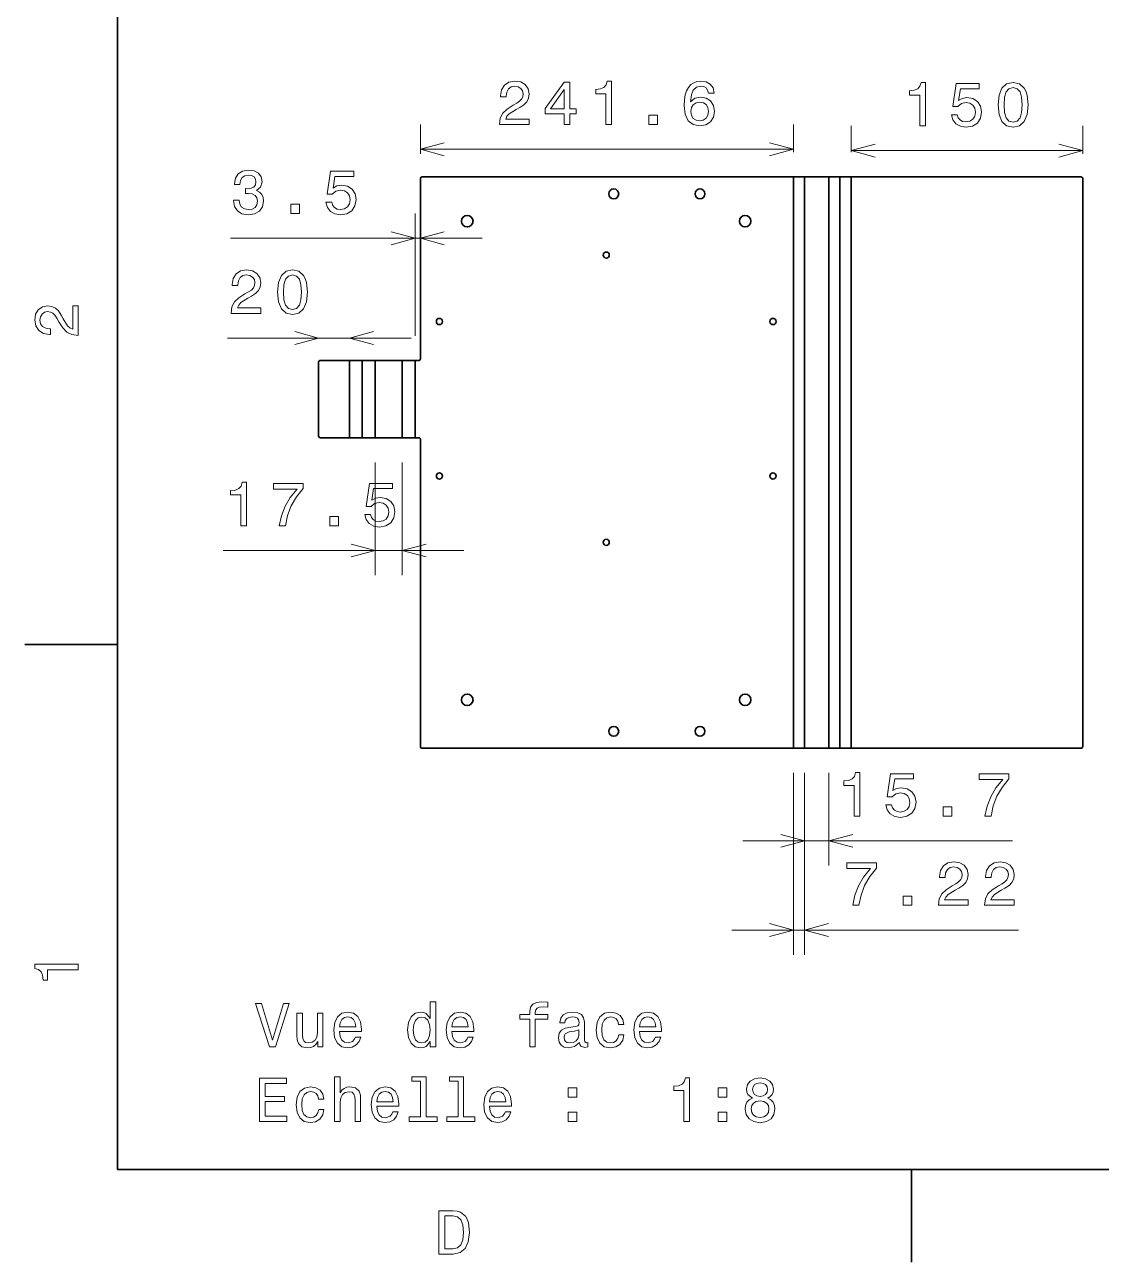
# Model space of a CAD drawing. Extents: x 0 to 297, y 0 to 210.
# Drawn here: x 2.5 to 89.6, y 2.5 to 102.7 of the extents above; entities that cross this region are included whole.
import ezdxf

# ---------------------------------------------------------------- set-up
doc = ezdxf.new("R2010")
doc.units = 0

msp = doc.modelspace()

# ---------------------------------------------------------------- linework, layer by layer
at = {"color": 7, "lineweight": 35}
for p, q in [((10, 200), (10, 10)), ((63.908005, 90.355095), (34.658005, 90.355095)), ((64.733002, 44.105095), (64.733002, 90.355095)), ((64.733002, 44.105095), (64.733002, 90.355095)), ((65.635132, 44.105095), (65.635132, 90.355095)), ((65.635132, 44.105095), (65.635132, 90.355095)), ((67.597633, 44.105095), (67.597633, 90.355095)), ((67.597633, 44.105095), (67.597633, 90.355095)), ((68.499756, 44.105095), (68.499756, 90.355095)), ((68.499756, 44.105095), (68.499756, 90.355095)), ((69.401878, 44.105095), (69.401878, 90.355095)), ((69.401878, 44.105095), (69.401878, 90.355095)), ((88.151878, 44.230095), (88.151878, 90.230095)), ((34.533005, 44.230095), (34.533005, 69.118469)), ((34.658005, 44.105095), (63.908005, 44.105095)), ((10, 10), (287, 10))]:
    msp.add_line(p, q, dxfattribs=at)
at = {"color": 7, "lineweight": 13, "ltscale": 0.058931}
msp.add_line((34.533005, 92.230095), (34.533005, 94.587334), dxfattribs=at)
at = {"color": 7, "lineweight": 13, "ltscale": 0.055806}
msp.add_line((64.733002, 92.355095), (64.733002, 94.587334), dxfattribs=at)
at = {"color": 7, "lineweight": 13, "ltscale": 0.053098}
msp.add_line((69.401878, 92.355095), (69.401878, 94.479034), dxfattribs=at)
at = {"color": 7, "lineweight": 13, "ltscale": 0.056223}
msp.add_line((88.151878, 92.230095), (88.151878, 94.479034), dxfattribs=at)
at = {"color": 7, "lineweight": 13}
for p, q in [((34.533005, 92.587334), (64.733002, 92.587334)), ((19.148144, 85.384109), (39.533005, 85.384109)), ((60.635132, 36.61179), (82.453186, 36.61179)), ((59.733006, 29.393707), (82.953148, 29.393707))]:
    msp.add_line(p, q, dxfattribs=at)
at = {"color": 7, "lineweight": 13, "ltscale": 0.46875}
msp.add_line((69.401878, 92.479034), (88.151878, 92.479034), dxfattribs=at)
at = {"color": 7, "lineweight": 35, "ltscale": 0.365291}
msp.add_line((34.533005, 75.618469), (34.533005, 90.230095), dxfattribs=at)
at = {"color": 7, "lineweight": 35, "ltscale": 0.020625}
for p, q in [((63.908005, 90.355095), (64.733002, 90.355095)), ((63.908005, 44.105095), (64.733002, 44.105095))]:
    msp.add_line(p, q, dxfattribs=at)
at = {"color": 7, "lineweight": 35, "ltscale": 0.022553}
for p, q in [((64.733002, 90.355095), (65.635132, 90.355095)), ((67.597633, 90.355095), (68.499756, 90.355095)), ((68.499756, 90.355095), (69.401878, 90.355095)), ((64.733002, 44.105095), (65.635132, 44.105095)), ((67.597633, 44.105095), (68.499756, 44.105095)), ((68.499756, 44.105095), (69.401878, 44.105095))]:
    msp.add_line(p, q, dxfattribs=at)
at = {"color": 7, "lineweight": 35, "ltscale": 0.049063}
for p, q in [((65.635132, 90.355095), (67.597633, 90.355095)), ((65.635132, 44.105095), (67.597633, 44.105095))]:
    msp.add_line(p, q, dxfattribs=at)
at = {"color": 7, "lineweight": 35, "ltscale": 0.465625}
for p, q in [((69.401878, 90.355095), (88.026878, 90.355095)), ((69.401878, 44.105095), (88.026878, 44.105095))]:
    msp.add_line(p, q, dxfattribs=at)
at = {"color": 7, "lineweight": 13, "ltscale": 0.247266}
msp.add_line((34.095505, 77.493469), (34.095505, 87.384109), dxfattribs=at)
at = {"color": 7, "lineweight": 13, "ltscale": 0.371631}
msp.add_line((18.923908, 77.310425), (33.789131, 77.310425), dxfattribs=at)
at = {"color": 7, "lineweight": 35, "ltscale": 0.15}
msp.add_line((26.289131, 75.368469), (26.289131, 69.368469), dxfattribs=at)
at = {"color": 7, "lineweight": 35, "ltscale": 0.059375}
for p, q in [((28.789131, 75.493469), (26.414131, 75.493469)), ((28.789131, 69.243469), (26.414131, 69.243469))]:
    msp.add_line(p, q, dxfattribs=at)
at = {"color": 7, "lineweight": 35, "ltscale": 0.15625}
for p, q in [((28.789131, 75.493469), (28.789131, 69.243469)), ((28.789131, 75.493469), (28.789131, 69.243469)), ((29.828754, 75.493469), (29.828754, 69.243469)), ((29.828754, 75.493469), (29.828754, 69.243469)), ((30.868382, 75.493469), (30.868382, 69.243469)), ((30.868382, 75.493469), (30.868382, 69.243469)), ((33.055878, 75.493469), (33.055878, 69.243469)), ((33.055878, 75.493469), (33.055878, 69.243469)), ((34.095505, 75.493469), (34.095505, 69.243469)), ((34.095505, 75.493469), (34.095505, 69.243469))]:
    msp.add_line(p, q, dxfattribs=at)
at = {"color": 7, "lineweight": 35, "ltscale": 0.025991}
for p, q in [((29.828754, 75.493469), (28.789131, 75.493469)), ((30.868382, 75.493469), (29.828754, 75.493469)), ((34.095505, 75.493469), (33.055878, 75.493469)), ((29.828754, 69.243469), (28.789131, 69.243469)), ((30.868382, 69.243469), (29.828754, 69.243469)), ((34.095505, 69.243469), (33.055878, 69.243469))]:
    msp.add_line(p, q, dxfattribs=at)
at = {"color": 7, "lineweight": 35, "ltscale": 0.054687}
for p, q in [((33.055878, 75.493469), (30.868382, 75.493469)), ((33.055878, 69.243469), (30.868382, 69.243469))]:
    msp.add_line(p, q, dxfattribs=at)
at = {"color": 7, "lineweight": 35, "ltscale": 0.007813}
for p, q in [((34.408005, 75.493469), (34.095505, 75.493469)), ((34.408005, 69.243469), (34.095505, 69.243469))]:
    msp.add_line(p, q, dxfattribs=at)
at = {"color": 7, "lineweight": 13, "ltscale": 0.228206}
for p, q in [((30.868382, 67.243469), (30.868382, 58.115211)), ((33.055878, 67.243469), (33.055878, 58.115211))]:
    msp.add_line(p, q, dxfattribs=at)
at = {"color": 7, "lineweight": 13, "ltscale": 0.487514}
msp.add_line((18.555328, 60.115211), (38.055878, 60.115211), dxfattribs=at)
at = {"color": 7, "lineweight": 35, "ltscale": 0.1875}
for p, q in [((10, 52.5), (2.5, 52.5)), ((74.300003, 10), (74.300003, 2.5))]:
    msp.add_line(p, q, dxfattribs=at)
at = {"color": 7, "lineweight": 13, "ltscale": 0.367785}
for p, q in [((64.733002, 42.105095), (64.733002, 27.393707)), ((65.635132, 42.105095), (65.635132, 27.393707))]:
    msp.add_line(p, q, dxfattribs=at)
at = {"color": 7, "lineweight": 13, "ltscale": 0.187333}
for p, q in [((65.635132, 42.105095), (65.635132, 34.61179)), ((67.597633, 42.105095), (67.597633, 34.61179))]:
    msp.add_line(p, q, dxfattribs=at)
at = {"color": 7, "lineweight": 13}
for points in [[(40.930412, 94.587334), (43.336029, 94.587334), (43.336029, 95.021049), (41.434734, 95.021049), (41.540642, 95.258087), (41.722198, 95.454773), (42.281998, 95.812836), (42.579548, 95.964134), (42.912399, 96.180992), (43.149433, 96.433159), (43.285599, 96.730705), (43.336029, 97.068604), (43.250298, 97.492233), (43.013268, 97.825089), (42.650154, 98.036903), (42.181133, 98.112549), (41.696983, 98.026817), (41.328827, 97.789787), (41.091797, 97.411545), (41.011105, 96.912262), (41.011105, 96.84166), (41.470039, 96.84166), (41.470039, 96.882004), (41.515427, 97.224945), (41.651596, 97.477104), (41.868454, 97.638489), (42.155914, 97.693962), (42.448425, 97.643532), (42.665283, 97.517448), (42.806496, 97.320763), (42.856926, 97.073647), (42.821625, 96.84166), (42.7258, 96.644974), (42.564419, 96.473503), (42.342514, 96.322205), (42.044968, 96.16082), (41.550728, 95.848145), (41.202747, 95.515289), (40.995972, 95.111832), (40.930412, 94.602463)], [(46.174362, 94.587334), (46.62825, 94.587334), (46.62825, 95.454773), (47.127533, 95.454773), (47.127533, 95.858231), (46.62825, 95.858231), (46.62825, 98.011688), (46.169319, 98.011688), (44.636177, 95.898575), (44.636177, 95.454773), (46.174362, 95.454773)], [(45.059807, 95.858231), (46.174362, 97.426674), (46.174362, 95.858231)], [(49.542229, 94.587334), (50.00116, 94.587334), (50.00116, 98.112549), (49.658222, 98.112549), (49.567444, 97.804916), (49.385887, 97.598145), (49.108509, 97.477104), (48.725224, 97.43676), (48.725224, 97.07869), (49.542229, 97.07869)], [(58.315426, 97.144249), (58.219604, 97.55275), (57.997704, 97.855347), (57.654762, 98.046989), (57.21096, 98.112549), (56.91341, 98.077248), (56.656204, 97.98143), (56.42926, 97.825089), (56.237617, 97.603188), (56.086319, 97.325806), (55.975368, 96.987915), (55.904762, 96.589493), (55.88459, 96.140648), (55.965282, 95.424507), (56.212399, 94.90506), (56.610817, 94.592377), (57.155483, 94.486473), (57.644676, 94.577248), (58.017876, 94.814278), (58.259949, 95.187477), (58.345684, 95.661545), (58.259949, 96.140648), (58.027962, 96.508804), (57.669891, 96.740791), (57.226089, 96.821487), (56.746983, 96.720619), (56.388912, 96.433159), (56.464561, 96.987915), (56.625946, 97.386322), (56.873062, 97.62336), (57.216003, 97.704048), (57.468163, 97.663704), (57.659805, 97.557793), (57.785889, 97.381287), (57.851448, 97.144249)], [(74.950081, 94.479034), (75.409012, 94.479034), (75.409012, 98.00425), (75.066071, 98.00425), (74.975296, 97.696617), (74.793739, 97.489845), (74.516365, 97.368805), (74.13308, 97.328461), (74.13308, 96.97039), (74.950081, 96.97039)], [(77.526161, 95.391861), (77.637115, 94.978317), (77.884232, 94.655548), (78.247345, 94.453819), (78.711319, 94.378174), (79.220688, 94.468948), (79.619102, 94.716064), (79.871262, 95.109436), (79.967087, 95.613762), (79.881348, 96.082779), (79.639275, 96.450935), (79.261032, 96.687973), (78.771835, 96.773705), (78.393593, 96.713188), (78.101089, 96.546761), (78.242294, 97.489845), (79.775436, 97.489845), (79.775436, 97.903389), (77.904404, 97.903389), (77.627022, 96.047478), (78.030487, 96.047478), (78.32299, 96.284508), (78.69619, 96.370247), (79.018951, 96.314774), (79.266075, 96.153389), (79.422417, 95.906265), (79.47789, 95.588547), (79.422417, 95.270821), (79.261032, 95.023705), (79.013916, 94.867363), (78.69619, 94.81189), (78.428894, 94.847191), (78.222122, 94.963188), (78.070831, 95.144745), (77.995178, 95.391861)], [(81.297485, 96.18869), (81.373138, 95.396904), (81.610168, 94.832062), (81.988403, 94.48912), (82.512901, 94.378174), (83.032356, 94.48912), (83.410599, 94.832062), (83.642586, 95.396904), (83.723282, 96.18869), (83.642586, 96.975433), (83.546768, 97.288116), (83.410599, 97.545319), (83.032356, 97.88826), (82.512901, 98.00425), (81.988403, 97.88826), (81.610168, 97.540276), (81.373138, 96.975433)], [(81.781631, 96.18869), (81.821983, 96.79892), (81.948059, 97.237679), (82.175003, 97.494888), (82.512901, 97.585663), (82.845757, 97.494888), (83.072701, 97.237679), (83.198784, 96.79892), (83.239128, 96.18869), (83.198784, 95.573418), (83.072701, 95.134659), (82.845757, 94.877449), (82.512901, 94.791718), (82.175003, 94.877449), (81.948059, 95.134659), (81.821983, 95.573418)], [(57.856491, 95.656502), (57.801018, 95.338776), (57.659805, 95.096703), (57.432861, 94.935318), (57.15044, 94.884888), (56.85289, 94.935318), (56.625946, 95.09166), (56.479691, 95.333733), (56.434303, 95.651459), (56.484734, 95.964134), (56.625946, 96.201164), (56.857933, 96.352463), (57.170612, 96.407944), (57.442947, 96.352463), (57.659805, 96.206207), (57.801018, 95.969177)], [(53.021046, 94.587334), (53.71701, 94.587334), (53.71701, 95.338776), (53.021046, 95.338776)], [(19.395264, 88.483536), (19.395264, 88.448235), (19.475952, 87.964081), (19.712986, 87.600967), (20.086185, 87.36898), (20.580421, 87.283249), (21.104916, 87.36898), (21.498287, 87.590881), (21.75045, 87.943909), (21.841228, 88.397797), (21.80088, 88.695351), (21.68993, 88.937424), (21.508373, 89.124023), (21.2663, 89.260193), (21.594109, 89.532524), (21.710102, 89.966248), (21.634457, 90.359619), (21.417595, 90.657166), (21.064571, 90.843765), (20.580421, 90.909325), (20.12653, 90.828636), (19.778545, 90.606735), (19.551601, 90.253708), (19.475952, 89.784691), (19.475952, 89.749382), (19.924801, 89.749382), (19.965145, 90.072151), (20.096272, 90.304138), (20.308086, 90.445351), (20.605637, 90.495781), (20.867886, 90.455437), (21.059528, 90.349525), (21.175522, 90.178062), (21.220909, 89.946068), (21.175522, 89.698952), (21.054485, 89.532524), (20.842667, 89.431664), (20.555202, 89.401405), (20.358517, 89.406448), (20.358517, 89.008034), (20.605637, 89.01812), (20.923359, 88.972725), (21.160393, 88.851692), (21.301601, 88.655006), (21.352036, 88.397797), (21.296558, 88.105293), (21.150307, 87.888435), (20.918316, 87.752266), (20.61068, 87.706879), (20.292957, 87.757309), (20.060966, 87.908607), (19.914715, 88.150681), (19.859238, 88.483536)], [(26.887482, 88.296936), (26.998432, 87.883392), (27.245548, 87.560623), (27.608662, 87.358894), (28.072639, 87.283249), (28.582005, 87.374023), (28.980419, 87.62114), (29.232582, 88.014511), (29.328403, 88.518837), (29.242668, 88.987854), (29.000591, 89.35601), (28.622353, 89.593048), (28.13316, 89.67878), (27.754917, 89.618263), (27.46241, 89.451836), (27.603619, 90.39492), (29.136761, 90.39492), (29.136761, 90.808464), (27.265724, 90.808464), (26.988346, 88.952553), (27.391804, 88.952553), (27.684311, 89.189583), (28.05751, 89.275322), (28.380276, 89.219849), (28.627396, 89.058464), (28.783733, 88.811348), (28.839211, 88.493622), (28.783733, 88.175896), (28.622353, 87.92878), (28.375233, 87.772438), (28.05751, 87.716965), (27.790218, 87.752266), (27.583447, 87.868263), (27.432148, 88.04982), (27.356503, 88.296936)], [(24.054195, 87.384109), (24.75016, 87.384109), (24.75016, 88.135551), (24.054195, 88.135551)], [(19.211372, 79.310425), (21.616993, 79.310425), (21.616993, 79.744141), (19.715694, 79.744141), (19.821602, 79.981178), (20.003159, 80.177864), (20.562958, 80.535934), (20.860508, 80.687225), (21.193359, 80.904083), (21.430393, 81.15625), (21.566559, 81.453796), (21.616993, 81.791695), (21.531258, 82.215324), (21.294224, 82.54818), (20.931114, 82.759995), (20.462093, 82.83564), (19.977943, 82.749908), (19.609787, 82.512878), (19.372757, 82.134636), (19.292065, 81.635353), (19.292065, 81.564751), (19.750999, 81.564751), (19.750999, 81.605095), (19.796387, 81.948036), (19.932552, 82.200195), (20.149414, 82.36158), (20.436878, 82.417053), (20.729385, 82.366623), (20.946243, 82.24054), (21.087452, 82.043854), (21.137886, 81.796738), (21.102581, 81.564751), (21.00676, 81.368065), (20.845379, 81.196594), (20.623474, 81.045296), (20.325924, 80.883911), (19.831688, 80.571236), (19.483707, 80.23838), (19.276936, 79.834923), (19.211372, 79.325554)], [(22.962524, 81.020081), (23.038174, 80.228294), (23.275204, 79.663452), (23.653446, 79.320511), (24.177944, 79.209564), (24.697395, 79.320511), (25.075638, 79.663452), (25.307625, 80.228294), (25.388317, 81.020081), (25.307625, 81.806824), (25.211803, 82.119507), (25.075638, 82.376709), (24.697395, 82.71965), (24.177944, 82.83564), (23.653446, 82.71965), (23.275204, 82.371666), (23.038174, 81.806824)], [(23.446674, 81.020081), (23.487022, 81.63031), (23.613102, 82.069069), (23.840046, 82.326279), (24.177944, 82.417053), (24.510796, 82.326279), (24.73774, 82.069069), (24.863823, 81.63031), (24.904167, 81.020081), (24.863823, 80.404808), (24.73774, 79.966049), (24.510796, 79.708839), (24.177944, 79.623108), (23.840046, 79.708839), (23.613102, 79.966049), (23.487022, 80.404808)], [(6.833213, 77.519447), (6.833213, 79.925072), (6.399496, 79.925072), (6.399496, 78.023773), (6.162464, 78.129684), (5.965778, 78.311241), (5.607709, 78.871033), (5.456412, 79.168587), (5.239553, 79.501442), (4.987392, 79.738472), (4.689842, 79.874641), (4.351945, 79.925072), (3.928314, 79.839333), (3.595461, 79.602303), (3.383646, 79.239189), (3.307997, 78.770172), (3.393732, 78.286018), (3.630764, 77.91787), (4.009006, 77.680832), (4.508286, 77.600143), (4.578891, 77.600143), (4.578891, 78.059074), (4.538545, 78.059074), (4.195605, 78.104462), (3.943444, 78.240631), (3.782061, 78.457489), (3.726585, 78.744957), (3.777017, 79.03746), (3.903098, 79.254318), (4.099784, 79.395531), (4.346902, 79.445961), (4.578891, 79.41066), (4.775577, 79.314842), (4.947046, 79.153458), (5.098343, 78.931557), (5.259727, 78.634003), (5.572406, 78.139771), (5.90526, 77.791786), (6.308718, 77.585014), (6.818084, 77.519447)], [(19.982563, 62.115211), (20.441494, 62.115211), (20.441494, 65.640427), (20.098557, 65.640427), (20.007778, 65.332794), (19.826221, 65.126022), (19.548843, 65.004982), (19.165558, 64.964638), (19.165558, 64.606567), (19.982563, 64.606567)], [(23.108353, 62.115211), (23.617722, 62.115211), (23.784145, 62.947346), (24.076653, 63.724003), (24.4902, 64.445183), (25.029823, 65.120979), (25.029823, 65.539566), (22.629246, 65.539566), (22.629246, 65.080627), (24.545673, 65.080627), (23.990917, 64.399796), (23.57233, 63.688698), (23.279823, 62.932217)], [(30.030689, 63.028038), (30.14164, 62.614494), (30.388756, 62.291725), (30.751869, 62.089996), (31.215847, 62.014351), (31.725212, 62.105125), (32.123627, 62.352245), (32.37579, 62.745617), (32.471611, 63.249939), (32.385876, 63.71896), (32.143799, 64.087112), (31.765558, 64.324142), (31.276367, 64.409882), (30.898125, 64.349365), (30.605618, 64.182938), (30.746826, 65.126022), (32.279968, 65.126022), (32.279968, 65.539566), (30.408932, 65.539566), (30.131554, 63.683655), (30.535011, 63.683655), (30.827518, 63.920689), (31.200718, 64.006424), (31.523483, 63.950951), (31.770601, 63.789566), (31.926943, 63.542446), (31.982418, 63.224724), (31.926943, 62.906998), (31.765558, 62.659882), (31.51844, 62.50354), (31.200718, 62.448067), (30.933426, 62.483368), (30.726654, 62.599365), (30.575356, 62.780922), (30.49971, 63.028038)], [(27.197403, 62.115211), (27.893368, 62.115211), (27.893368, 62.866653), (27.197403, 62.866653)], [(69.63633, 38.61179), (70.095261, 38.61179), (70.095261, 42.137005), (69.752319, 42.137005), (69.661545, 41.829369), (69.479988, 41.622597), (69.202614, 41.50156), (68.819328, 41.461212), (68.819328, 41.103146), (69.63633, 41.103146)], [(72.21241, 39.524612), (72.323364, 39.111069), (72.57048, 38.788303), (72.933594, 38.586575), (73.397568, 38.510925), (73.906937, 38.601704), (74.305351, 38.84882), (74.55751, 39.242191), (74.653328, 39.746517), (74.567596, 40.215534), (74.325523, 40.583691), (73.947281, 40.820724), (73.458084, 40.90646), (73.079842, 40.84594), (72.787338, 40.679512), (72.928543, 41.622597), (74.461685, 41.622597), (74.461685, 42.03614), (72.590652, 42.03614), (72.313271, 40.180233), (72.716736, 40.180233), (73.009239, 40.417267), (73.382439, 40.502998), (73.7052, 40.447525), (73.952324, 40.28614), (74.108665, 40.039024), (74.164139, 39.721298), (74.108665, 39.403576), (73.947281, 39.15646), (73.700165, 39.000118), (73.382439, 38.944641), (73.115143, 38.979946), (72.908371, 39.09594), (72.75708, 39.277496), (72.681427, 39.524612)], [(80.234169, 38.61179), (80.74353, 38.61179), (80.909958, 39.443924), (81.202469, 40.220581), (81.616013, 40.941761), (82.15564, 41.617554), (82.15564, 42.03614), (79.755058, 42.03614), (79.755058, 41.577209), (81.671486, 41.577209), (81.11673, 40.896374), (80.698143, 40.185276), (80.40564, 39.428791)], [(76.851166, 38.61179), (77.547134, 38.61179), (77.547134, 39.363232), (76.851166, 39.363232)], [(69.526062, 31.393707), (70.035423, 31.393707), (70.201851, 32.225842), (70.494362, 33.002499), (70.907906, 33.723679), (71.447525, 34.399471), (71.447525, 34.818058), (69.046951, 34.818058), (69.046951, 34.359127), (70.963379, 34.359127), (70.408623, 33.678291), (69.990036, 32.967194), (69.697525, 32.210709)], [(76.468567, 31.393707), (78.874184, 31.393707), (78.874184, 31.827423), (76.972893, 31.827423), (77.078796, 32.064457), (77.260353, 32.261143), (77.820152, 32.619213), (78.117706, 32.770508), (78.450554, 32.987366), (78.687584, 33.239529), (78.823753, 33.537079), (78.874184, 33.874977), (78.788452, 34.298607), (78.551422, 34.631458), (78.188309, 34.843273), (77.719284, 34.918922), (77.235138, 34.833187), (76.866982, 34.596157), (76.629951, 34.217915), (76.549255, 33.718636), (76.549255, 33.648029), (77.008194, 33.648029), (77.008194, 33.688377), (77.053581, 34.031315), (77.189751, 34.283478), (77.406609, 34.444859), (77.694069, 34.500336), (77.98658, 34.449902), (78.203438, 34.323822), (78.34465, 34.127136), (78.395081, 33.88002), (78.359779, 33.648029), (78.263954, 33.451344), (78.10257, 33.279873), (77.880669, 33.128578), (77.583122, 32.967194), (77.088882, 32.654514), (76.740898, 32.321663), (76.534126, 31.918201), (76.468567, 31.408836)], [(80.20459, 31.393707), (82.610207, 31.393707), (82.610207, 31.827423), (80.708908, 31.827423), (80.814819, 32.064457), (80.996376, 32.261143), (81.556175, 32.619213), (81.853729, 32.770508), (82.186577, 32.987366), (82.423615, 33.239529), (82.559776, 33.537079), (82.610207, 33.874977), (82.524475, 34.298607), (82.287445, 34.631458), (81.924332, 34.843273), (81.455307, 34.918922), (80.971161, 34.833187), (80.603004, 34.596157), (80.365974, 34.217915), (80.285278, 33.718636), (80.285278, 33.648029), (80.744217, 33.648029), (80.744217, 33.688377), (80.789604, 34.031315), (80.925774, 34.283478), (81.142632, 34.444859), (81.430092, 34.500336), (81.722603, 34.449902), (81.939461, 34.323822), (82.080673, 34.127136), (82.131104, 33.88002), (82.095802, 33.648029), (81.999977, 33.451344), (81.838593, 33.279873), (81.616692, 33.128578), (81.319145, 32.967194), (80.824905, 32.654514), (80.476929, 32.321663), (80.270149, 31.918201), (80.20459, 31.408836)], [(73.615112, 31.393707), (74.311073, 31.393707), (74.311073, 32.145149), (73.615112, 32.145149)], [(6.833213, 26.159222), (6.833213, 26.618156), (3.307997, 26.618156), (3.307997, 26.275217), (3.615634, 26.184439), (3.822406, 26.002882), (3.943444, 25.725506), (3.98379, 25.34222), (4.341859, 25.34222), (4.341859, 26.159222)], [(23.438215, 23.451103), (22.560694, 20.470556), (21.657957, 23.451103), (21.17885, 23.451103), (22.308533, 19.94606), (22.812855, 19.94606), (23.917322, 23.451103)], [(35.325104, 20.364649), (35.325104, 19.94606), (35.768906, 19.94606), (35.768906, 23.567097), (35.330147, 23.567097), (35.330147, 22.240728), (34.992249, 22.624014), (34.785477, 22.714792), (34.548447, 22.750095), (34.119774, 22.649231), (33.786919, 22.36681), (33.570061, 21.912918), (33.494411, 21.302689), (33.570061, 20.692457), (33.786919, 20.233524), (34.119774, 19.94606), (34.548447, 19.850239), (34.785477, 19.885542), (34.997292, 19.97632)], [(43.384182, 22.185253), (43.384182, 19.94606), (43.827988, 19.94606), (43.827988, 22.185253), (44.836632, 22.185253), (44.836632, 22.563496), (43.827988, 22.563496), (43.827988, 22.729921), (43.863289, 22.93165), (43.979286, 23.067818), (44.175972, 23.14851), (44.458389, 23.178768), (44.836632, 23.158596), (44.836632, 23.541882), (44.357525, 23.567097), (43.923809, 23.521709), (43.621216, 23.385542), (43.439659, 23.14851), (43.384182, 22.810614), (43.384182, 22.563496), (42.572224, 22.563496), (42.572224, 22.185253)], [(26.640665, 22.654274), (26.196861, 22.654274), (26.196861, 21.090874), (26.146429, 20.72776), (26.000175, 20.465513), (25.77323, 20.304129), (25.475679, 20.253696), (25.238647, 20.294043), (25.087351, 20.415081), (25.001617, 20.621853), (24.981443, 20.91436), (24.981443, 22.654274), (24.53764, 22.654274), (24.53764, 20.874014), (24.552769, 20.515945), (24.64859, 20.218395), (24.941097, 19.94606), (25.410118, 19.850239), (25.662279, 19.885542), (25.879139, 19.97632), (26.065739, 20.13266), (26.217033, 20.359606), (26.217033, 19.94606), (26.640665, 19.94606)], [(27.977121, 21.171564), (29.752338, 21.171564), (29.757381, 21.378336), (29.676689, 21.958307), (29.454786, 22.392025), (29.101761, 22.654274), (28.63274, 22.750095), (28.173807, 22.649231), (27.820782, 22.36681), (27.593836, 21.907875), (27.513144, 21.302689), (27.588793, 20.682371), (27.815739, 20.228481), (28.163719, 19.94606), (28.617611, 19.850239), (29.010983, 19.9158), (29.333748, 20.087271), (29.570782, 20.359606), (29.706947, 20.722717), (29.268188, 20.722717), (29.17741, 20.520988), (29.046284, 20.369692), (28.673086, 20.248653), (28.385622, 20.304129), (28.168764, 20.480642), (28.027554, 20.768106), (27.977121, 21.156435)], [(27.977121, 21.544764), (28.032597, 21.892746), (28.168764, 22.14995), (28.375536, 22.30629), (28.647869, 22.361767), (28.915161, 22.30629), (29.121933, 22.14995), (29.248014, 21.892746), (29.293404, 21.544764)], [(34.624096, 22.351681), (34.916603, 22.281075), (35.138504, 22.084389), (35.26963, 21.756578), (35.320061, 21.302689), (35.26963, 20.843754), (35.138504, 20.515945), (34.916603, 20.314217), (34.624096, 20.248653), (34.346718, 20.314217), (34.134903, 20.515945), (33.99369, 20.848799), (33.948303, 21.302689), (33.99369, 21.751535), (34.134903, 22.079346), (34.346718, 22.281075)], [(37.08519, 21.171564), (38.860405, 21.171564), (38.865448, 21.378336), (38.78476, 21.958307), (38.562859, 22.392025), (38.209831, 22.654274), (37.74081, 22.750095), (37.281876, 22.649231), (36.928848, 22.36681), (36.701904, 21.907875), (36.621212, 21.302689), (36.696861, 20.682371), (36.923805, 20.228481), (37.27179, 19.94606), (37.725677, 19.850239), (38.119053, 19.9158), (38.441818, 20.087271), (38.678848, 20.359606), (38.815018, 20.722717), (38.376259, 20.722717), (38.285477, 20.520988), (38.154354, 20.369692), (37.781158, 20.248653), (37.49369, 20.304129), (37.276833, 20.480642), (37.13562, 20.768106), (37.08519, 21.156435)], [(37.08519, 21.544764), (37.140663, 21.892746), (37.276833, 22.14995), (37.483604, 22.30629), (37.755939, 22.361767), (38.023232, 22.30629), (38.230003, 22.14995), (38.356083, 21.892746), (38.401474, 21.544764)], [(47.413719, 20.299086), (47.413719, 20.283957), (47.438934, 20.112486), (47.514587, 19.991449), (47.832306, 19.895628), (48.07943, 19.935974), (48.07943, 20.278913), (47.973518, 20.263784), (47.832306, 20.329346), (47.807091, 20.531075), (47.807091, 21.933092), (47.746574, 22.291161), (47.570061, 22.543322), (47.262424, 22.694618), (46.828705, 22.750095), (46.405075, 22.689575), (46.092396, 22.518106), (45.89571, 22.250814), (45.830147, 21.897789), (45.830147, 21.867531), (46.228561, 21.867531), (46.263863, 22.079346), (46.374817, 22.230642), (46.556374, 22.321421), (46.813576, 22.356724), (47.060696, 22.331507), (47.237206, 22.255859), (47.343117, 22.124735), (47.378418, 21.943178), (47.358246, 21.731363), (47.277554, 21.625456), (47.075825, 21.575024), (46.697582, 21.534678), (46.263863, 21.443899), (45.95623, 21.282516), (45.774673, 21.030354), (45.719196, 20.657156), (45.76963, 20.324303), (45.925968, 20.077185), (46.178131, 19.920843), (46.526115, 19.865368), (46.995132, 19.971277)], [(50.565735, 21.756578), (51.004498, 21.756578), (50.913719, 22.160038), (50.696861, 22.47776), (50.358963, 22.674446), (49.920204, 22.750095), (49.436054, 22.649231), (49.067898, 22.36681), (48.835911, 21.907875), (48.755219, 21.292603), (48.830868, 20.682371), (49.057812, 20.228481), (49.415882, 19.94606), (49.905075, 19.850239), (50.338791, 19.925888), (50.676689, 20.137703), (50.908676, 20.470556), (51.009541, 20.91436), (50.585911, 20.91436), (50.510262, 20.631939), (50.369049, 20.420124), (50.16732, 20.289), (49.920204, 20.248653), (49.612568, 20.314217), (49.390663, 20.515945), (49.254498, 20.843754), (49.209106, 21.307732), (49.254498, 21.761621), (49.395706, 22.089432), (49.622654, 22.291161), (49.920204, 22.361767), (50.182449, 22.316378), (50.379135, 22.200382), (50.510262, 22.008739)], [(52.265305, 21.171564), (54.04052, 21.171564), (54.045563, 21.378336), (53.96487, 21.958307), (53.74297, 22.392025), (53.389942, 22.654274), (52.920921, 22.750095), (52.46199, 22.649231), (52.108963, 22.36681), (51.882019, 21.907875), (51.801327, 21.302689), (51.876976, 20.682371), (52.10392, 20.228481), (52.451904, 19.94606), (52.905792, 19.850239), (53.299168, 19.9158), (53.621933, 20.087271), (53.858963, 20.359606), (53.995132, 20.722717), (53.55637, 20.722717), (53.465591, 20.520988), (53.334469, 20.369692), (52.961269, 20.248653), (52.673805, 20.304129), (52.456947, 20.480642), (52.315735, 20.768106), (52.265305, 21.156435)], [(52.265305, 21.544764), (52.320778, 21.892746), (52.456947, 22.14995), (52.663719, 22.30629), (52.936054, 22.361767), (53.203346, 22.30629), (53.410118, 22.14995), (53.536198, 21.892746), (53.581585, 21.544764)], [(47.363289, 20.894188), (47.302773, 20.631939), (47.141388, 20.43021), (46.899311, 20.299086), (46.601761, 20.253696), (46.410118, 20.278913), (46.273949, 20.359606), (46.188217, 20.500814), (46.163002, 20.6975), (46.183174, 20.874014), (46.263863, 21.000095), (46.586632, 21.141306), (46.995132, 21.201824), (47.363289, 21.322861)], [(21.501616, 13.89923), (23.720636, 13.89923), (23.720636, 14.322861), (21.965593, 14.322861), (21.965593, 15.508019), (23.528994, 15.508019), (23.528994, 15.926607), (21.965593, 15.926607), (21.965593, 16.975599), (23.68029, 16.975599), (23.68029, 17.399231), (21.501616, 17.399231)], [(27.588793, 13.89923), (28.032597, 13.89923), (28.032597, 15.46263), (28.077986, 15.8207), (28.224239, 16.082947), (28.451183, 16.244331), (28.753778, 16.30485), (28.995853, 16.254417), (29.14715, 16.11825), (29.222797, 15.891305), (29.248014, 15.588711), (29.248014, 13.89923), (29.691818, 13.89923), (29.691818, 15.679489), (29.671646, 16.03756), (29.580868, 16.33511), (29.283318, 16.607443), (28.81934, 16.703264), (28.567179, 16.667961), (28.350319, 16.57214), (28.168764, 16.420843), (28.032597, 16.214071), (28.032597, 17.520267), (27.588793, 17.520267)], [(34.543404, 17.147068), (34.543404, 14.272429), (33.630577, 14.272429), (33.630577, 13.89923), (35.894989, 13.89923), (35.894989, 14.272429), (34.987206, 14.272429), (34.987206, 17.520267), (33.847439, 17.520267), (33.847439, 17.147068)], [(37.579426, 17.147068), (37.579426, 14.272429), (36.666603, 14.272429), (36.666603, 13.89923), (38.931011, 13.89923), (38.931011, 14.272429), (38.023232, 14.272429), (38.023232, 17.520267), (36.883461, 17.520267), (36.883461, 17.147068)], [(55.866169, 13.89923), (56.3251, 13.89923), (56.3251, 17.424446), (55.982162, 17.424446), (55.891384, 17.11681), (55.709827, 16.910038), (55.432449, 16.789), (55.049164, 16.748653), (55.049164, 16.390585), (55.866169, 16.390585)], [(61.403629, 15.785398), (61.146427, 15.644187), (60.969913, 15.447501), (60.858963, 15.200382), (60.823658, 14.902832), (60.90435, 14.453985), (61.136337, 14.106003), (61.51458, 13.8841), (62.028992, 13.798366), (62.538357, 13.8841), (62.916599, 14.106003), (63.148586, 14.453985), (63.234322, 14.902832), (63.193977, 15.200382), (63.08807, 15.447501), (62.906513, 15.644187), (62.65435, 15.785398), (62.856079, 15.906435), (62.997292, 16.072861), (63.083023, 16.27459), (63.113285, 16.521709), (63.032593, 16.879778), (62.820778, 17.167242), (62.477837, 17.353842), (62.028992, 17.424446), (61.5751, 17.353842), (61.232159, 17.167242), (61.015301, 16.879778), (60.939651, 16.521709), (60.96487, 16.27459), (61.050606, 16.072861)], [(26.277554, 15.709749), (26.716314, 15.709749), (26.625536, 16.113207), (26.408676, 16.430931), (26.070782, 16.627617), (25.632019, 16.703264), (25.147869, 16.6024), (24.779715, 16.319979), (24.547726, 15.861046), (24.467033, 15.245771), (24.542683, 14.635541), (24.769629, 14.181651), (25.127697, 13.89923), (25.61689, 13.803409), (26.050608, 13.879057), (26.388504, 14.090873), (26.620493, 14.423726), (26.721357, 14.86753), (26.297726, 14.86753), (26.222076, 14.585109), (26.080868, 14.373293), (25.879139, 14.242169), (25.632019, 14.201823), (25.324383, 14.267385), (25.102482, 14.469114), (24.966314, 14.796925), (24.920925, 15.260901), (24.966314, 15.714792), (25.107525, 16.042603), (25.334469, 16.244331), (25.632019, 16.314936), (25.894268, 16.269547), (26.090954, 16.153553), (26.222076, 15.96191)], [(31.013144, 15.124734), (32.788361, 15.124734), (32.793404, 15.331507), (32.712711, 15.911478), (32.49081, 16.345196), (32.137783, 16.607443), (31.668762, 16.703264), (31.209831, 16.6024), (30.856804, 16.319979), (30.62986, 15.861046), (30.549168, 15.255858), (30.624817, 14.635541), (30.851761, 14.181651), (31.199743, 13.89923), (31.653633, 13.803409), (32.047005, 13.868971), (32.369774, 14.040441), (32.606804, 14.312775), (32.742973, 14.675887), (32.304211, 14.675887), (32.213432, 14.474158), (32.082306, 14.322861), (31.70911, 14.201823), (31.421646, 14.257299), (31.204786, 14.433812), (31.063576, 14.721276), (31.013144, 15.109605)], [(31.013144, 15.497933), (31.068619, 15.845916), (31.204786, 16.103121), (31.41156, 16.25946), (31.683893, 16.314936), (31.951183, 16.25946), (32.157959, 16.103121), (32.284039, 15.845916), (32.329426, 15.497933)], [(40.121216, 15.124734), (41.896431, 15.124734), (41.901474, 15.331507), (41.820782, 15.911478), (41.598877, 16.345196), (41.245853, 16.607443), (40.776833, 16.703264), (40.317902, 16.6024), (39.964874, 16.319979), (39.73793, 15.861046), (39.657234, 15.255858), (39.732887, 14.635541), (39.959831, 14.181651), (40.307816, 13.89923), (40.761703, 13.803409), (41.155075, 13.868971), (41.477844, 14.040441), (41.714874, 14.312775), (41.85104, 14.675887), (41.412277, 14.675887), (41.321503, 14.474158), (41.190376, 14.322861), (40.817177, 14.201823), (40.529716, 14.257299), (40.312859, 14.433812), (40.171646, 14.721276), (40.121216, 15.109605)], [(40.121216, 15.497933), (40.176689, 15.845916), (40.312859, 16.103121), (40.51963, 16.25946), (40.791962, 16.314936), (41.059254, 16.25946), (41.266026, 16.103121), (41.392105, 15.845916), (41.437496, 15.497933)], [(46.500896, 15.856003), (47.196861, 15.856003), (47.196861, 16.607443), (46.500896, 16.607443)], [(58.644985, 15.856003), (59.34095, 15.856003), (59.34095, 16.607443), (58.644985, 16.607443)], [(61.418758, 16.481363), (61.459106, 16.703264), (61.580143, 16.874735), (61.771786, 16.980642), (62.028992, 17.020988), (62.281151, 16.980642), (62.472794, 16.874735), (62.59383, 16.703264), (62.639221, 16.481363), (62.59383, 16.254417), (62.472794, 16.077904), (62.281151, 15.96191), (62.028992, 15.926607), (61.771786, 15.966953), (61.580143, 16.077904), (61.459106, 16.254417)], [(61.307808, 14.912919), (61.353199, 15.18021), (61.499451, 15.381939), (61.726398, 15.513062), (62.028992, 15.558452), (62.326542, 15.513062), (62.553486, 15.381939), (62.699741, 15.18021), (62.750172, 14.912919), (62.699741, 14.625455), (62.553486, 14.408596), (62.326542, 14.267385), (62.028992, 14.221996), (61.726398, 14.267385), (61.499451, 14.408596), (61.353199, 14.625455)], [(46.500896, 13.89923), (47.196861, 13.89923), (47.196861, 14.650671), (46.500896, 14.650671)], [(58.644985, 13.89923), (59.34095, 13.89923), (59.34095, 14.650671), (58.644985, 14.650671)], [(37.194958, 6.666787), (36.029972, 6.666787), (36.029972, 3.166787), (37.194958, 3.166787), (37.744667, 3.277738), (38.153168, 3.615634), (38.405331, 4.165346), (38.496109, 4.916787), (38.415417, 5.683357), (38.314552, 5.985951), (38.173344, 6.228026), (37.764839, 6.555836), (37.497551, 6.636527)], [(37.159653, 6.248199), (37.542938, 6.17255), (37.805187, 5.940562), (37.961525, 5.527017), (38.011959, 4.916787), (37.956482, 4.326729), (37.800144, 3.913184), (37.532852, 3.666066), (37.159653, 3.585375), (36.498989, 3.585375), (36.498989, 6.248199)]]:
    msp.add_lwpolyline(points, close=True, dxfattribs=at)
for points in [[(36.464859, 93.104973), (34.533005, 92.587334), (36.464859, 92.069695)], [(62.801155, 92.069695), (64.733002, 92.587334), (62.801155, 93.104973)], [(71.333733, 92.996674), (69.401878, 92.479034), (71.333733, 91.961395)], [(86.220032, 91.961395), (88.151878, 92.479034), (86.220032, 92.996674)], [(32.163654, 84.86647), (34.095505, 85.384109), (32.163654, 85.901749)], [(36.464859, 85.901749), (34.533005, 85.384109), (36.464859, 84.86647)], [(24.357277, 76.792786), (26.289131, 77.310425), (24.357277, 77.828064)], [(30.720982, 77.828064), (28.789131, 77.310425), (30.720982, 76.792786)], [(28.936527, 59.597576), (30.868382, 60.115211), (28.936527, 60.632851)], [(34.987732, 60.632851), (33.055878, 60.115211), (34.987732, 59.597576)], [(63.703278, 36.094151), (65.635132, 36.61179), (63.703278, 37.129429)], [(69.52948, 37.129429), (67.597633, 36.61179), (69.52948, 36.094151)], [(62.801155, 28.876068), (64.733002, 29.393707), (62.801155, 29.911346)], [(67.566986, 29.911346), (65.635132, 29.393707), (67.566986, 28.876068)]]:
    msp.add_lwpolyline(points, dxfattribs=at)
at = {"color": 7, "lineweight": 35}
for centre, radius in [((50.184879, 88.980095), 0.4), ((57.168633, 88.980095), 0.4), ((38.320503, 86.774666), 0.468757), ((60.820507, 86.774666), 0.468757), ((49.571754, 84.024666), 0.25), ((36.071754, 78.649666), 0.25), ((63.071754, 78.649666), 0.25), ((36.071754, 66.149666), 0.25), ((63.071754, 66.149666), 0.25), ((49.571754, 60.774666), 0.25), ((38.320503, 48.024662), 0.468757), ((60.820507, 48.024662), 0.468757), ((50.184879, 45.480095), 0.4), ((57.168633, 45.480095), 0.4)]:
    msp.add_circle(centre, radius, dxfattribs=at)
for centre, start, end in [((34.658005, 90.230095), 90.000003, 180.000005), ((88.026878, 90.230095), 0, 90.000003), ((26.414131, 75.368469), 90.000003, 180.000005), ((34.408005, 75.618469), 269.999997, 360), ((26.414131, 69.368469), 180.000005, 269.999997), ((34.408005, 69.118469), 0, 90.000003), ((34.658005, 44.230095), 180.000005, 269.999997), ((88.026878, 44.230095), 269.999997, 360)]:
    msp.add_arc(centre, 0.125, start, end, dxfattribs=at)

doc.saveas('drawing.dxf')
